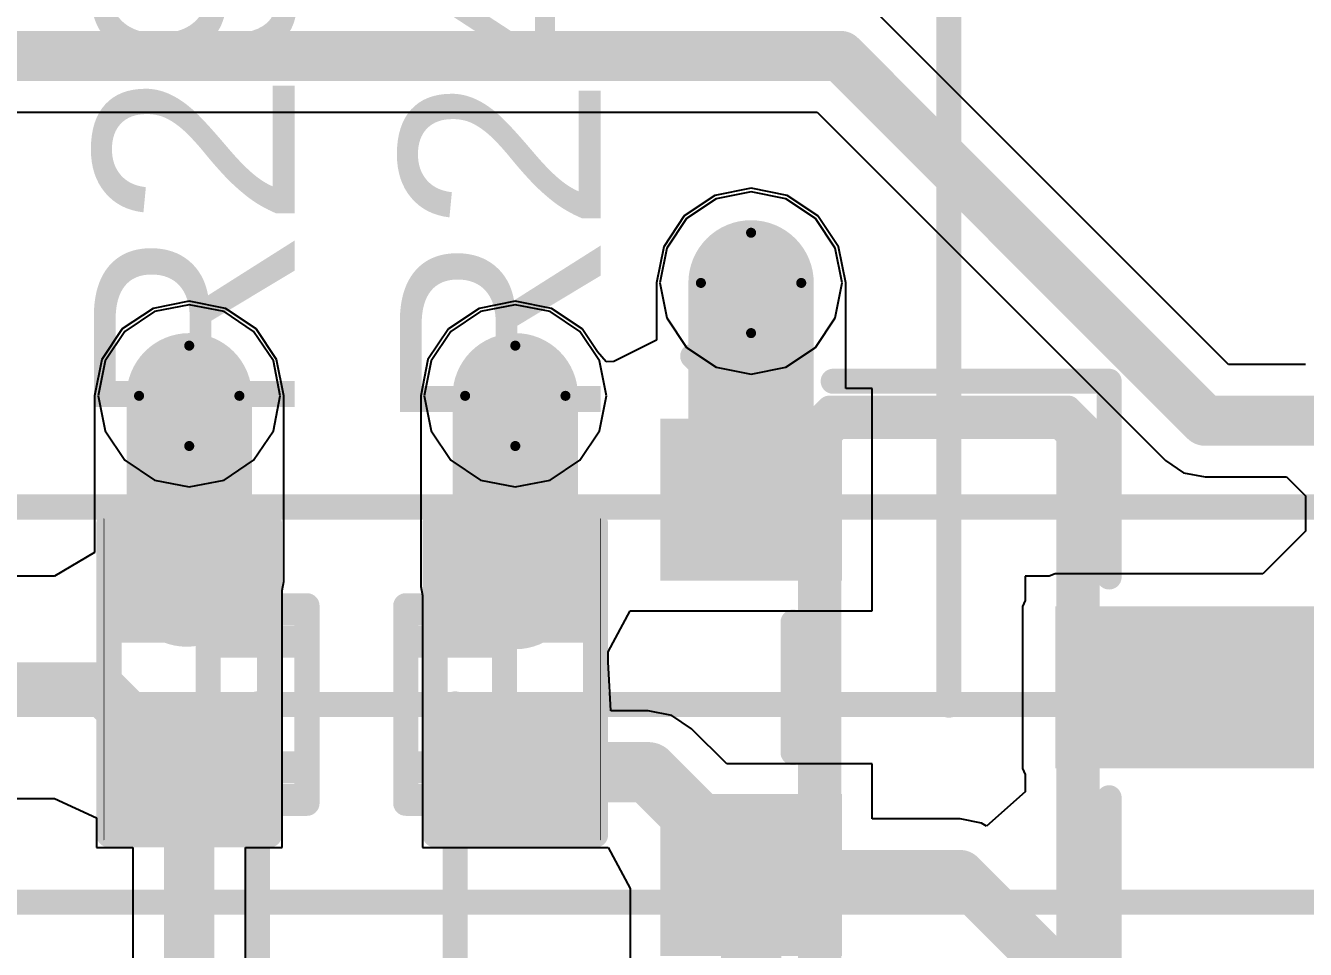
# Model space of a CAD drawing. Header units: millimetres. Extents: x -16 to 330, y -45 to 150.
# Drawn here: x 9.33 to 15.81, y 66.02 to 70.7 of the extents above; entities that cross this region are included whole.
import ezdxf

# ---------------------------------------------------------------- set-up
doc = ezdxf.new("R2010")
doc.units = ezdxf.units.MM
for name, color, linetype in [('BottomLayer', 5, 'Continuous'), ('BottomSolder', 6, 'Continuous'), ('DrillDrawing', 1, 'Continuous'), ('Mechanical13', 56, 'Continuous'), ('MidLayer1', 16, 'Continuous'), ('MidLayer2', 76, 'Continuous'), ('TopLayer', 1, 'Continuous'), ('TopOverlay', 2, 'Continuous'), ('TopPaste', 8, 'Continuous'), ('TopSolder', 216, 'Continuous'), ('ViaHoleLayer', 16, 'Continuous')]:
    doc.layers.add(name, color=color, linetype=linetype)
doc.styles.add('Arial', font='arial.ttf', dxfattribs={"height": 0.2})

# ---------------------------------------------------------------- blocks, each defined once
blk = doc.blocks.new('R___0402_82')
at = {"layer": 'TopLayer'}
for points in [[(-0.6985, -0.3175), (-0.6985, 0.3175), (-0.2413, 0.3175), (-0.2413, -0.3175)], [(0.2413, -0.3175), (0.2413, 0.3175), (0.6985, 0.3175), (0.6985, -0.3175)]]:
    blk.add_hatch(color=1, dxfattribs=at).paths.add_polyline_path(points)
at = {"layer": 'TopPaste'}
for points in [[(-0.6985, -0.3175), (-0.6985, 0.3175), (-0.2413, 0.3175), (-0.2413, -0.3175)], [(0.2413, -0.3175), (0.2413, 0.3175), (0.6985, 0.3175), (0.6985, -0.3175)]]:
    blk.add_hatch(color=8, dxfattribs=at).paths.add_polyline_path(points)
at = {"layer": 'TopSolder'}
for points in [[(-0.7535, -0.3725), (-0.7535, 0.3725), (-0.1863, 0.3725), (-0.1863, -0.3725)], [(0.1863, -0.3725), (0.1863, 0.3725), (0.7535, 0.3725), (0.7535, -0.3725)]]:
    blk.add_hatch(color=216, dxfattribs=at).paths.add_polyline_path(points)
at = {"layer": 'TopOverlay'}
for points, const_width in [([(-0.7874, -0.4064), (-0.7874, 0.4064)], 0.127), ([(0.7874, 0.4064), (-0.7874, 0.4064)], 0.127), ([(0.7874, -0.4064), (0.7874, 0.4064)], 0.127), ([(0.7874, -0.4064), (-0.7874, -0.4064)], 0.127), ([(0.8128, -0.4318), (-0.8128, -0.4318)], 0.00323)]:
    blk.add_lwpolyline(points, dxfattribs=dict(at, const_width=const_width))
for points, const_width in [([(-0.8191, 0.4064, 1), (-0.7556, 0.4064, 1)], 0.0635), ([(-0.8191, 0.4064, 1), (-0.7556, 0.4064, 1)], 0.0635), ([(0.7556, 0.4064, 1), (0.8191, 0.4064, 1)], 0.0635), ([(0.7556, 0.4064, 1), (0.8191, 0.4064, 1)], 0.0635), ([(-0.8191, -0.4064, 1), (-0.7556, -0.4064, 1)], 0.0635), ([(-0.8191, -0.4064, 1), (-0.7556, -0.4064, 1)], 0.0635), ([(0.7556, -0.4064, 1), (0.8191, -0.4064, 1)], 0.0635), ([(0.7556, -0.4064, 1), (0.8191, -0.4064, 1)], 0.0635), ([(-0.8136, -0.4318, 1), (-0.812, -0.4318, 1)], 0.00161), ([(0.812, -0.4318, 1), (0.8136, -0.4318, 1)], 0.00161)]:
    blk.add_lwpolyline(points, format="xyb", close=True, dxfattribs=dict(at, const_width=const_width))
blk = doc.blocks.new('R___0402_87')
at = {"layer": 'TopLayer'}
for points in [[(-0.6985, -0.3175), (-0.6985, 0.3175), (-0.2413, 0.3175), (-0.2413, -0.3175)], [(0.2413, -0.3175), (0.2413, 0.3175), (0.6985, 0.3175), (0.6985, -0.3175)]]:
    blk.add_hatch(color=1, dxfattribs=at).paths.add_polyline_path(points)
at = {"layer": 'TopPaste'}
for points in [[(-0.6985, -0.3175), (-0.6985, 0.3175), (-0.2413, 0.3175), (-0.2413, -0.3175)], [(0.2413, -0.3175), (0.2413, 0.3175), (0.6985, 0.3175), (0.6985, -0.3175)]]:
    blk.add_hatch(color=8, dxfattribs=at).paths.add_polyline_path(points)
at = {"layer": 'TopSolder'}
for points in [[(-0.7535, -0.3725), (-0.7535, 0.3725), (-0.1863, 0.3725), (-0.1863, -0.3725)], [(0.1863, -0.3725), (0.1863, 0.3725), (0.7535, 0.3725), (0.7535, -0.3725)]]:
    blk.add_hatch(color=216, dxfattribs=at).paths.add_polyline_path(points)
at = {"layer": 'TopOverlay'}
for points, const_width in [([(-0.7874, 0.4064), (-0.7874, -0.4064)], 0.127), ([(-0.7874, 0.4064), (0.7874, 0.4064)], 0.127), ([(0.7874, 0.4064), (0.7874, -0.4064)], 0.127), ([(-0.7874, -0.4064), (0.7874, -0.4064)], 0.127), ([(-0.8128, -0.4318), (0.8128, -0.4318)], 0.00323)]:
    blk.add_lwpolyline(points, dxfattribs=dict(at, const_width=const_width))
for points, const_width in [([(-0.8191, 0.4064, 1), (-0.7556, 0.4064, 1)], 0.0635), ([(-0.8191, 0.4064, 1), (-0.7556, 0.4064, 1)], 0.0635), ([(0.7556, 0.4064, 1), (0.8191, 0.4064, 1)], 0.0635), ([(0.7556, 0.4064, 1), (0.8191, 0.4064, 1)], 0.0635), ([(-0.8191, -0.4064, 1), (-0.7556, -0.4064, 1)], 0.0635), ([(-0.8191, -0.4064, 1), (-0.7556, -0.4064, 1)], 0.0635), ([(0.7556, -0.4064, 1), (0.8191, -0.4064, 1)], 0.0635), ([(0.7556, -0.4064, 1), (0.8191, -0.4064, 1)], 0.0635), ([(-0.8136, -0.4318, 1), (-0.812, -0.4318, 1)], 0.00161), ([(0.812, -0.4318, 1), (0.8136, -0.4318, 1)], 0.00161)]:
    blk.add_lwpolyline(points, format="xyb", close=True, dxfattribs=dict(at, const_width=const_width))
blk = doc.blocks.new('S___23_116')
at = {"layer": 'TopLayer'}
for points in [[(-0.41, 1.46), (0.41, 1.46), (0.41, 0.54), (-0.41, 0.54)], [(-1.36, -0.54), (-0.54, -0.54), (-0.54, -1.46), (-1.36, -1.46)], [(0.54, -0.54), (1.36, -0.54), (1.36, -1.46), (0.54, -1.46)]]:
    blk.add_hatch(color=1, dxfattribs=at).paths.add_polyline_path(points)
at = {"layer": 'TopPaste'}
for points in [[(-0.41, 1.46), (0.41, 1.46), (0.41, 0.54), (-0.41, 0.54)], [(-1.36, -0.54), (-0.54, -0.54), (-0.54, -1.46), (-1.36, -1.46)], [(0.54, -0.54), (1.36, -0.54), (1.36, -1.46), (0.54, -1.46)]]:
    blk.add_hatch(color=8, dxfattribs=at).paths.add_polyline_path(points)
at = {"layer": 'TopSolder'}
for points in [[(-0.41, 1.46), (0.41, 1.46), (0.41, 0.54), (-0.41, 0.54)], [(-1.36, -0.54), (-0.54, -0.54), (-0.54, -1.46), (-1.36, -1.46)], [(0.54, -0.54), (1.36, -0.54), (1.36, -1.46), (0.54, -1.46)]]:
    blk.add_hatch(color=216, dxfattribs=at).paths.add_polyline_path(points)
at = {"layer": 'TopOverlay', "const_width": 0.127}
for points in [[(-1.5494, -0.5842), (-1.5494, 0.8128)], [(-0.5588, 0.8128), (-1.5494, 0.8128)], [(1.5494, 0.8128), (0.5588, 0.8128)], [(1.5494, -0.5842), (1.5494, 0.8128)], [(0.3302, -0.7874), (-0.3302, -0.7874)], [(-1.5494, -1.1684), (-1.6764, -1.0414)], [(-1.6764, -1.2954), (-1.6764, -1.0414)], [(-1.6764, -1.2954), (-1.5494, -1.1684)]]:
    blk.add_lwpolyline(points, dxfattribs=at)
at = {"layer": 'TopOverlay', "const_width": 0.0635}
for points in [[(-1.5812, 0.8128, 1), (-1.5176, 0.8128, 1)], [(-1.5812, 0.8128, 1), (-1.5176, 0.8128, 1)], [(-0.5905, 0.8128, 1), (-0.5271, 0.8128, 1)], [(0.5271, 0.8128, 1), (0.5905, 0.8128, 1)], [(1.5176, 0.8128, 1), (1.5812, 0.8128, 1)], [(1.5176, 0.8128, 1), (1.5812, 0.8128, 1)], [(-1.5812, -0.5842, 1), (-1.5176, -0.5842, 1)], [(1.5176, -0.5842, 1), (1.5812, -0.5842, 1)], [(-0.3619, -0.7874, 1), (-0.2984, -0.7874, 1)], [(0.2984, -0.7874, 1), (0.3619, -0.7874, 1)], [(-1.7082, -1.0414, 1), (-1.6446, -1.0414, 1)], [(-1.7082, -1.0414, 1), (-1.6446, -1.0414, 1)], [(-1.5812, -1.1684, 1), (-1.5176, -1.1684, 1)], [(-1.5812, -1.1684, 1), (-1.5176, -1.1684, 1)], [(-1.7082, -1.2954, 1), (-1.6446, -1.2954, 1)], [(-1.7082, -1.2954, 1), (-1.6446, -1.2954, 1)]]:
    blk.add_lwpolyline(points, format="xyb", close=True, dxfattribs=at)

msp = doc.modelspace()

# ---------------------------------------------------------------- hatches: boundary and pattern name
at = {"layer": 'BottomLayer'}
h = msp.add_hatch(color=5, dxfattribs=at)
edge = h.paths.add_edge_path()
edge.add_arc((13.0048, 69.3928), 0.3, 0, 360)
h = msp.add_hatch(color=5, dxfattribs=at)
edge = h.paths.add_edge_path()
edge.add_arc((10.16, 68.8213), 0.3, 0, 360)
h = msp.add_hatch(color=5, dxfattribs=at)
edge = h.paths.add_edge_path()
edge.add_arc((11.811, 68.8213), 0.3, 0, 360)
at = {"layer": 'BottomSolder'}
h = msp.add_hatch(color=6, dxfattribs=at)
edge = h.paths.add_edge_path()
edge.add_arc((13.0048, 69.3928), 0.15, 0, 360)
h = msp.add_hatch(color=6, dxfattribs=at)
edge = h.paths.add_edge_path()
edge.add_arc((10.16, 68.8213), 0.15, 0, 360)
h = msp.add_hatch(color=6, dxfattribs=at)
edge = h.paths.add_edge_path()
edge.add_arc((11.811, 68.8213), 0.15, 0, 360)
at = {"layer": 'MidLayer1'}
h = msp.add_hatch(color=16, dxfattribs=at)
edge = h.paths.add_edge_path()
edge.add_arc((13.0048, 69.3928), 0.3, 0, 360)
h = msp.add_hatch(color=16, dxfattribs=at)
edge = h.paths.add_edge_path()
edge.add_arc((10.16, 68.8213), 0.3, 0, 360)
h = msp.add_hatch(color=16, dxfattribs=at)
edge = h.paths.add_edge_path()
edge.add_arc((11.811, 68.8213), 0.3, 0, 360)
at = {"layer": 'MidLayer2'}
h = msp.add_hatch(color=76, dxfattribs=at)
edge = h.paths.add_edge_path()
edge.add_arc((13.0048, 69.3928), 0.3, 0, 360)
h = msp.add_hatch(color=76, dxfattribs=at)
edge = h.paths.add_edge_path()
edge.add_arc((10.16, 68.8213), 0.3, 0, 360)
h = msp.add_hatch(color=76, dxfattribs=at)
edge = h.paths.add_edge_path()
edge.add_arc((11.811, 68.8213), 0.3, 0, 360)
at = {"layer": 'TopLayer'}
h = msp.add_hatch(color=1, dxfattribs=at)
edge = h.paths.add_edge_path()
edge.add_arc((13.0048, 69.3928), 0.3, 0, 360)
h = msp.add_hatch(color=1, dxfattribs=at)
edge = h.paths.add_edge_path()
edge.add_arc((10.16, 68.8213), 0.3, 0, 360)
h = msp.add_hatch(color=1, dxfattribs=at)
edge = h.paths.add_edge_path()
edge.add_arc((11.811, 68.8213), 0.3, 0, 360)
msp.add_hatch(color=1, dxfattribs=at).paths.add_polyline_path([(14.5448, 66.9356), (16.5989, 66.9356), (16.5989, 67.7556), (14.5448, 67.7556)])
at = {"layer": 'TopSolder'}
h = msp.add_hatch(color=216, dxfattribs=at)
edge = h.paths.add_edge_path()
edge.add_arc((13.0048, 69.3928), 0.15, 0, 360)
h = msp.add_hatch(color=216, dxfattribs=at)
edge = h.paths.add_edge_path()
edge.add_arc((10.16, 68.8213), 0.15, 0, 360)
h = msp.add_hatch(color=216, dxfattribs=at)
edge = h.paths.add_edge_path()
edge.add_arc((11.811, 68.8213), 0.15, 0, 360)
at = {"layer": 'ViaHoleLayer'}
h = msp.add_hatch(color=16, dxfattribs=at)
edge = h.paths.add_edge_path()
edge.add_arc((13.0048, 69.3928), 0.15, 0, 360)
h = msp.add_hatch(color=16, dxfattribs=at)
edge = h.paths.add_edge_path()
edge.add_arc((10.16, 68.8213), 0.15, 0, 360)
h = msp.add_hatch(color=16, dxfattribs=at)
edge = h.paths.add_edge_path()
edge.add_arc((11.811, 68.8213), 0.15, 0, 360)

# ---------------------------------------------------------------- linework, layer by layer
at = {"layer": 'BottomLayer'}
for p, q in [((12.8283, 69.819), (12.6786, 69.719)), ((13.0048, 69.8541), (12.8283, 69.819)), ((13.1813, 69.819), (13.0048, 69.8541)), ((13.3309, 69.719), (13.1813, 69.819)), ((12.6786, 69.719), (12.5786, 69.5693)), ((13.4309, 69.5693), (13.3309, 69.719)), ((12.5786, 69.5693), (12.5435, 69.3928)), ((13.466, 69.3928), (13.4309, 69.5693)), ((12.5435, 69.3928), (12.5786, 69.2163)), ((13.4309, 69.2163), (13.466, 69.3928)), ((10.16, 69.2826), (9.9835, 69.2475)), ((10.3365, 69.2475), (10.16, 69.2826)), ((11.811, 69.2826), (11.6345, 69.2475)), ((11.9875, 69.2475), (11.811, 69.2826)), ((9.9835, 69.2475), (9.8338, 69.1475)), ((10.4861, 69.1475), (10.3365, 69.2475)), ((11.6345, 69.2475), (11.4848, 69.1475)), ((12.1371, 69.1475), (11.9875, 69.2475)), ((12.5786, 69.2163), (12.6786, 69.0666)), ((13.3309, 69.0666), (13.4309, 69.2163)), ((9.8338, 69.1475), (9.7338, 68.9978)), ((10.5861, 68.9978), (10.4861, 69.1475)), ((11.4848, 69.1475), (11.3848, 68.9978)), ((12.2371, 68.9978), (12.1371, 69.1475)), ((12.6786, 69.0666), (12.8283, 68.9667)), ((13.1813, 68.9667), (13.3309, 69.0666)), ((9.7338, 68.9978), (9.6987, 68.8213)), ((10.6212, 68.8213), (10.5861, 68.9978)), ((11.3848, 68.9978), (11.3497, 68.8213)), ((12.2722, 68.8213), (12.2371, 68.9978)), ((12.8283, 68.9667), (13.0048, 68.9315)), ((13.0048, 68.9315), (13.1813, 68.9667)), ((9.6987, 68.8213), (9.7338, 68.6448)), ((10.5861, 68.6448), (10.6212, 68.8213)), ((11.3497, 68.8213), (11.3848, 68.6448)), ((12.2371, 68.6448), (12.2722, 68.8213)), ((9.7338, 68.6448), (9.8338, 68.4951)), ((10.4861, 68.4951), (10.5861, 68.6448)), ((11.3848, 68.6448), (11.4848, 68.4951)), ((12.1371, 68.4951), (12.2371, 68.6448)), ((9.8338, 68.4951), (9.9835, 68.3952)), ((10.3365, 68.3952), (10.4861, 68.4951)), ((11.4848, 68.4951), (11.6345, 68.3952)), ((11.9875, 68.3952), (12.1371, 68.4951)), ((9.9835, 68.3952), (10.16, 68.36)), ((10.16, 68.36), (10.3365, 68.3952)), ((11.6345, 68.3952), (11.811, 68.36)), ((11.811, 68.36), (11.9875, 68.3952))]:
    msp.add_line(p, q, dxfattribs=at)
at = {"layer": 'DrillDrawing', "const_width": 0.0508}
for points in [[(12.7508, 69.3928), (13.0048, 69.6468)], [(13.0048, 69.6468), (13.2588, 69.3928)], [(12.7508, 69.3928), (13.0048, 69.1388)], [(13.0048, 69.1388), (13.2588, 69.3928)], [(9.906, 68.8213), (10.16, 69.0753)], [(10.16, 69.0753), (10.414, 68.8213)], [(11.557, 68.8213), (11.811, 69.0753)], [(11.811, 69.0753), (12.065, 68.8213)], [(9.906, 68.8213), (10.16, 68.5673)], [(10.16, 68.5673), (10.414, 68.8213)], [(11.557, 68.8213), (11.811, 68.5673)], [(11.811, 68.5673), (12.065, 68.8213)]]:
    msp.add_lwpolyline(points, dxfattribs=at)
at = {"layer": 'DrillDrawing', "const_width": 0.0254}
for points in [[(12.9921, 69.6468, 1), (13.0175, 69.6468, 1)], [(12.9921, 69.6468, 1), (13.0175, 69.6468, 1)], [(12.7381, 69.3928, 1), (12.7635, 69.3928, 1)], [(12.7381, 69.3928, 1), (12.7635, 69.3928, 1)], [(13.2461, 69.3928, 1), (13.2715, 69.3928, 1)], [(13.2461, 69.3928, 1), (13.2715, 69.3928, 1)], [(12.9921, 69.1388, 1), (13.0175, 69.1388, 1)], [(12.9921, 69.1388, 1), (13.0175, 69.1388, 1)], [(10.1473, 69.0753, 1), (10.1727, 69.0753, 1)], [(10.1473, 69.0753, 1), (10.1727, 69.0753, 1)], [(11.7983, 69.0753, 1), (11.8237, 69.0753, 1)], [(11.7983, 69.0753, 1), (11.8237, 69.0753, 1)], [(9.8933, 68.8213, 1), (9.9187, 68.8213, 1)], [(9.8933, 68.8213, 1), (9.9187, 68.8213, 1)], [(10.4013, 68.8213, 1), (10.4267, 68.8213, 1)], [(10.4013, 68.8213, 1), (10.4267, 68.8213, 1)], [(11.5443, 68.8213, 1), (11.5697, 68.8213, 1)], [(11.5443, 68.8213, 1), (11.5697, 68.8213, 1)], [(12.0523, 68.8213, 1), (12.0777, 68.8213, 1)], [(12.0523, 68.8213, 1), (12.0777, 68.8213, 1)], [(10.1473, 68.5673, 1), (10.1727, 68.5673, 1)], [(10.1473, 68.5673, 1), (10.1727, 68.5673, 1)], [(11.7983, 68.5673, 1), (11.8237, 68.5673, 1)], [(11.7983, 68.5673, 1), (11.8237, 68.5673, 1)]]:
    msp.add_lwpolyline(points, format="xyb", close=True, dxfattribs=at)
at = {"layer": 'Mechanical13', "const_width": 0.127}
for points in [[(14.0062, 67.2588), (14.0062, 75.2035)], [(14.0062, 67.2588), (14.0062, 75.2035)], [(13.3062, 68.6638), (13.4012, 68.7588)], [(13.4012, 68.7588), (14.6112, 68.7588)], [(13.4012, 68.7588), (13.4471, 68.6671)], [(14.5654, 68.6671), (14.6112, 68.7588)], [(14.6112, 68.7588), (14.7062, 68.6638)], [(13.3312, 68.6513), (13.4137, 68.7338)], [(13.4137, 68.7338), (14.5987, 68.7338)], [(14.5987, 68.7338), (14.6812, 68.6513)], [(13.3062, 68.6638), (13.398, 68.6179)], [(13.3062, 65.8538), (13.3062, 68.6638)], [(13.3312, 65.8663), (13.3312, 68.6513)], [(13.398, 68.6179), (13.4471, 68.6671)], [(13.4471, 68.6671), (14.5654, 68.6671)], [(14.5654, 68.6671), (14.6145, 68.6179)], [(14.6145, 68.6179), (14.7062, 68.6638)], [(14.6812, 65.8663), (14.6812, 68.6513)], [(14.7062, 65.8538), (14.7062, 68.6638)], [(13.398, 65.8997), (13.398, 68.6179)], [(14.6145, 65.8997), (14.6145, 68.6179)], [(12.7562, 68.4088), (12.9562, 68.4088)], [(12.7562, 68.0088), (12.7562, 68.4088)], [(12.9562, 68.4088), (13.0562, 68.4088)], [(12.9562, 68.0088), (12.9562, 68.4088)], [(13.0562, 68.4088), (13.3062, 68.4088)], [(13.0562, 68.0088), (13.0562, 68.4088)], [(13.3062, 68.4088), (13.3312, 68.4088)], [(8.5615, 68.2588), (16.5062, 68.2588)], [(8.5615, 68.2588), (16.5062, 68.2588)], [(12.7562, 68.0088), (12.9562, 68.0088)], [(12.9562, 68.0088), (13.0562, 68.0088)], [(13.0562, 68.0088), (13.3062, 68.0088)], [(13.3062, 68.0088), (13.3312, 68.0088)], [(10.2562, 67.7588), (10.7562, 67.7588)], [(10.2562, 67.7238), (10.2562, 67.7588)], [(10.2562, 67.7238), (10.7562, 67.7238)], [(10.2562, 67.5938), (10.2562, 67.7238)], [(10.7562, 67.7238), (10.7562, 67.7588)], [(10.7562, 67.5938), (10.7562, 67.7238)], [(11.2562, 67.7588), (11.7562, 67.7588)], [(11.2562, 67.7238), (11.2562, 67.7588)], [(11.2562, 67.7238), (11.7562, 67.7238)], [(11.2562, 67.5938), (11.2562, 67.7238)], [(11.7562, 67.7238), (11.7562, 67.7588)], [(11.7562, 67.5938), (11.7562, 67.7238)], [(10.2562, 67.5938), (10.7562, 67.5938)], [(10.2562, 67.5588), (10.2562, 67.5938)], [(10.7562, 67.5588), (10.7562, 67.5938)], [(11.2562, 67.5938), (11.7562, 67.5938)], [(11.2562, 67.5588), (11.2562, 67.5938)], [(11.7562, 67.5588), (11.7562, 67.5938)], [(10.2562, 67.5588), (10.7562, 67.5588)], [(10.2562, 66.9588), (10.2562, 67.5588)], [(10.7562, 66.9588), (10.7562, 67.5588)], [(11.2562, 67.5588), (11.7562, 67.5588)], [(11.2562, 66.9588), (11.2562, 67.5588)], [(11.7562, 66.9588), (11.7562, 67.5588)], [(14.6812, 67.4588), (14.7062, 67.4588)], [(14.7062, 67.4588), (14.9562, 67.4588)], [(14.9562, 67.4588), (15.0562, 67.4588)], [(14.9562, 67.0588), (14.9562, 67.4588)], [(15.0562, 67.4588), (15.2562, 67.4588)], [(15.0562, 67.0588), (15.0562, 67.4588)], [(15.2562, 67.0588), (15.2562, 67.4588)], [(5.5062, 67.2588), (13.451, 67.2588)], [(5.5062, 67.2588), (13.451, 67.2588)], [(8.0062, 67.2588), (11.9786, 67.2588)], [(8.0062, 67.2588), (11.9786, 67.2588)], [(10.5062, 67.2588), (18.451, 67.2588)], [(10.5062, 67.2588), (18.451, 67.2588)], [(10.5062, 63.2864), (10.5062, 67.2588)], [(10.5062, 63.2864), (10.5062, 67.2588)], [(11.5062, 67.2588), (19.451, 67.2588)], [(11.5062, 67.2588), (19.451, 67.2588)], [(11.5062, 63.2864), (11.5062, 67.2588)], [(11.5062, 63.2864), (11.5062, 67.2588)], [(14.0062, 67.2588), (17.9786, 67.2588)], [(14.0062, 67.2588), (17.9786, 67.2588)], [(14.6812, 67.0588), (14.7062, 67.0588)], [(14.7062, 67.0588), (14.9562, 67.0588)], [(14.9562, 67.0588), (15.0562, 67.0588)], [(15.0562, 67.0588), (15.2562, 67.0588)], [(10.2562, 66.9588), (10.7562, 66.9588)], [(10.2562, 66.9238), (10.2562, 66.9588)], [(10.7562, 66.9238), (10.7562, 66.9588)], [(11.2562, 66.9588), (11.7562, 66.9588)], [(11.2562, 66.9238), (11.2562, 66.9588)], [(11.7562, 66.9238), (11.7562, 66.9588)], [(10.2562, 66.9238), (10.7562, 66.9238)], [(10.2562, 66.7938), (10.2562, 66.9238)], [(10.7562, 66.7938), (10.7562, 66.9238)], [(11.2562, 66.9238), (11.7562, 66.9238)], [(11.2562, 66.7938), (11.2562, 66.9238)], [(11.7562, 66.7938), (11.7562, 66.9238)], [(10.2562, 66.7938), (10.7562, 66.7938)], [(10.2562, 66.7588), (10.2562, 66.7938)], [(10.2562, 66.7588), (10.7562, 66.7588)], [(10.7562, 66.7588), (10.7562, 66.7938)], [(11.2562, 66.7938), (11.7562, 66.7938)], [(11.2562, 66.7588), (11.2562, 66.7938)], [(11.2562, 66.7588), (11.7562, 66.7588)], [(11.7562, 66.7588), (11.7562, 66.7938)], [(12.7562, 66.5088), (12.9562, 66.5088)], [(12.7562, 66.1088), (12.7562, 66.5088)], [(12.9562, 66.5088), (13.0562, 66.5088)], [(12.9562, 66.1088), (12.9562, 66.5088)], [(13.0562, 66.5088), (13.3062, 66.5088)], [(13.0562, 66.1088), (13.0562, 66.5088)], [(13.3062, 66.5088), (13.3312, 66.5088)], [(8.5615, 66.2588), (16.5062, 66.2588)], [(8.5615, 66.2588), (16.5062, 66.2588)], [(12.7562, 66.1088), (12.9562, 66.1088)], [(12.9562, 66.1088), (13.0562, 66.1088)], [(13.0562, 66.1088), (13.3062, 66.1088)], [(13.3062, 66.1088), (13.3312, 66.1088)]]:
    msp.add_lwpolyline(points, dxfattribs=at)
at = {"layer": 'Mechanical13'}
for points, const_width in [([(13.3695, 68.7588, 1), (13.433, 68.7588, 1)], 0.0635), ([(13.3695, 68.7588, 1), (13.433, 68.7588, 1)], 0.0635), ([(13.3695, 68.7588, 1), (13.433, 68.7588, 1)], 0.0635), ([(14.5795, 68.7588, 1), (14.643, 68.7588, 1)], 0.0635), ([(14.5795, 68.7588, 1), (14.643, 68.7588, 1)], 0.0635), ([(14.5795, 68.7588, 1), (14.643, 68.7588, 1)], 0.0635), ([(13.382, 68.7338, 1), (13.4455, 68.7338, 1)], 0.0635), ([(13.382, 68.7338, 1), (13.4455, 68.7338, 1)], 0.0635), ([(14.567, 68.7338, 1), (14.6305, 68.7338, 1)], 0.0635), ([(14.567, 68.7338, 1), (14.6305, 68.7338, 1)], 0.0635), ([(13.2745, 68.6638, 1), (13.338, 68.6638, 1)], 0.0635), ([(13.2745, 68.6638, 1), (13.338, 68.6638, 1)], 0.0635), ([(13.2745, 68.6638, 1), (13.338, 68.6638, 1)], 0.0635), ([(13.2995, 68.6513, 1), (13.363, 68.6513, 1)], 0.0635), ([(13.2995, 68.6513, 1), (13.363, 68.6513, 1)], 0.0635), ([(13.4154, 68.6671, 1), (13.4789, 68.6671, 1)], 0.0635), ([(13.4154, 68.6671, 1), (13.4789, 68.6671, 1)], 0.0635), ([(13.4154, 68.6671, 1), (13.4789, 68.6671, 1)], 0.0635), ([(14.5336, 68.6671, 1), (14.5971, 68.6671, 1)], 0.0635), ([(14.5336, 68.6671, 1), (14.5971, 68.6671, 1)], 0.0635), ([(14.5336, 68.6671, 1), (14.5971, 68.6671, 1)], 0.0635), ([(14.6495, 68.6513, 1), (14.713, 68.6513, 1)], 0.0635), ([(14.6495, 68.6513, 1), (14.713, 68.6513, 1)], 0.0635), ([(14.6745, 68.6638, 1), (14.738, 68.6638, 1)], 0.0635), ([(14.6745, 68.6638, 1), (14.738, 68.6638, 1)], 0.0635), ([(14.6745, 68.6638, 1), (14.738, 68.6638, 1)], 0.0635), ([(13.3662, 68.6179, 1), (13.4297, 68.6179, 1)], 0.0635), ([(13.3662, 68.6179, 1), (13.4297, 68.6179, 1)], 0.0635), ([(13.3662, 68.6179, 1), (13.4297, 68.6179, 1)], 0.0635), ([(14.5827, 68.6179, 1), (14.6462, 68.6179, 1)], 0.0635), ([(14.5827, 68.6179, 1), (14.6462, 68.6179, 1)], 0.0635), ([(14.5827, 68.6179, 1), (14.6462, 68.6179, 1)], 0.0635), ([(12.7245, 68.4088, 1), (12.788, 68.4088, 1)], 0.0635), ([(12.7245, 68.4088, 1), (12.788, 68.4088, 1)], 0.0635), ([(12.9245, 68.4088, 1), (12.988, 68.4088, 1)], 0.0635), ([(12.9245, 68.4088, 1), (12.988, 68.4088, 1)], 0.0635), ([(12.9245, 68.4088, 1), (12.988, 68.4088, 1)], 0.0635), ([(13.0245, 68.4088, 1), (13.088, 68.4088, 1)], 0.0635), ([(13.0245, 68.4088, 1), (13.088, 68.4088, 1)], 0.0635), ([(13.0245, 68.4088, 1), (13.088, 68.4088, 1)], 0.0635), ([(13.2745, 68.4088, 1), (13.338, 68.4088, 1)], 0.0635), ([(13.2745, 68.4088, 1), (13.338, 68.4088, 1)], 0.0635), ([(13.2995, 68.4088, 1), (13.363, 68.4088, 1)], 0.0635), ([(12.7245, 68.0088, 1), (12.788, 68.0088, 1)], 0.0635), ([(12.7245, 68.0088, 1), (12.788, 68.0088, 1)], 0.0635), ([(12.9245, 68.0088, 1), (12.988, 68.0088, 1)], 0.0635), ([(12.9245, 68.0088, 1), (12.988, 68.0088, 1)], 0.0635), ([(12.9245, 68.0088, 1), (12.988, 68.0088, 1)], 0.0635), ([(13.0245, 68.0088, 1), (13.088, 68.0088, 1)], 0.0635), ([(13.0245, 68.0088, 1), (13.088, 68.0088, 1)], 0.0635), ([(13.0245, 68.0088, 1), (13.088, 68.0088, 1)], 0.0635), ([(13.2745, 68.0088, 1), (13.338, 68.0088, 1)], 0.0635), ([(13.2745, 68.0088, 1), (13.338, 68.0088, 1)], 0.0635), ([(13.2995, 68.0088, 1), (13.363, 68.0088, 1)], 0.0635), ([(10.2245, 67.7588, 1), (10.288, 67.7588, 1)], 0.0635), ([(10.2245, 67.7588, 1), (10.288, 67.7588, 1)], 0.0635), ([(10.2245, 67.7238, 1), (10.288, 67.7238, 1)], 0.0635), ([(10.2245, 67.7238, 1), (10.288, 67.7238, 1)], 0.0635), ([(10.2245, 67.7238, 1), (10.288, 67.7238, 1)], 0.0635), ([(10.7245, 67.7588, 1), (10.788, 67.7588, 1)], 0.0635), ([(10.7245, 67.7588, 1), (10.788, 67.7588, 1)], 0.0635), ([(10.7245, 67.7238, 1), (10.788, 67.7238, 1)], 0.0635), ([(10.7245, 67.7238, 1), (10.788, 67.7238, 1)], 0.0635), ([(10.7245, 67.7238, 1), (10.788, 67.7238, 1)], 0.0635), ([(11.2245, 67.7588, 1), (11.288, 67.7588, 1)], 0.0635), ([(11.2245, 67.7588, 1), (11.288, 67.7588, 1)], 0.0635), ([(11.2245, 67.7238, 1), (11.288, 67.7238, 1)], 0.0635), ([(11.2245, 67.7238, 1), (11.288, 67.7238, 1)], 0.0635), ([(11.2245, 67.7238, 1), (11.288, 67.7238, 1)], 0.0635), ([(11.7245, 67.7588, 1), (11.788, 67.7588, 1)], 0.0635), ([(11.7245, 67.7588, 1), (11.788, 67.7588, 1)], 0.0635), ([(11.7245, 67.7238, 1), (11.788, 67.7238, 1)], 0.0635), ([(11.7245, 67.7238, 1), (11.788, 67.7238, 1)], 0.0635), ([(11.7245, 67.7238, 1), (11.788, 67.7238, 1)], 0.0635), ([(10.2245, 67.5938, 1), (10.288, 67.5938, 1)], 0.0635), ([(10.2245, 67.5938, 1), (10.288, 67.5938, 1)], 0.0635), ([(10.2245, 67.5938, 1), (10.288, 67.5938, 1)], 0.0635), ([(10.7245, 67.5938, 1), (10.788, 67.5938, 1)], 0.0635), ([(10.7245, 67.5938, 1), (10.788, 67.5938, 1)], 0.0635), ([(10.7245, 67.5938, 1), (10.788, 67.5938, 1)], 0.0635), ([(11.2245, 67.5938, 1), (11.288, 67.5938, 1)], 0.0635), ([(11.2245, 67.5938, 1), (11.288, 67.5938, 1)], 0.0635), ([(11.2245, 67.5938, 1), (11.288, 67.5938, 1)], 0.0635), ([(11.7245, 67.5938, 1), (11.788, 67.5938, 1)], 0.0635), ([(11.7245, 67.5938, 1), (11.788, 67.5938, 1)], 0.0635), ([(11.7245, 67.5938, 1), (11.788, 67.5938, 1)], 0.0635), ([(10.2245, 67.5588, 1), (10.288, 67.5588, 1)], 0.0635), ([(10.2245, 67.5588, 1), (10.288, 67.5588, 1)], 0.0635), ([(10.2245, 67.5588, 1), (10.288, 67.5588, 1)], 0.0635), ([(10.7245, 67.5588, 1), (10.788, 67.5588, 1)], 0.0635), ([(10.7245, 67.5588, 1), (10.788, 67.5588, 1)], 0.0635), ([(10.7245, 67.5588, 1), (10.788, 67.5588, 1)], 0.0635), ([(11.2245, 67.5588, 1), (11.288, 67.5588, 1)], 0.0635), ([(11.2245, 67.5588, 1), (11.288, 67.5588, 1)], 0.0635), ([(11.2245, 67.5588, 1), (11.288, 67.5588, 1)], 0.0635), ([(11.7245, 67.5588, 1), (11.788, 67.5588, 1)], 0.0635), ([(11.7245, 67.5588, 1), (11.788, 67.5588, 1)], 0.0635), ([(11.7245, 67.5588, 1), (11.788, 67.5588, 1)], 0.0635), ([(14.6495, 67.4588, 1), (14.713, 67.4588, 1)], 0.0635), ([(14.6745, 67.4588, 1), (14.738, 67.4588, 1)], 0.0635), ([(14.6745, 67.4588, 1), (14.738, 67.4588, 1)], 0.0635), ([(14.9245, 67.4588, 1), (14.988, 67.4588, 1)], 0.0635), ([(14.9245, 67.4588, 1), (14.988, 67.4588, 1)], 0.0635), ([(14.9245, 67.4588, 1), (14.988, 67.4588, 1)], 0.0635), ([(15.0245, 67.4588, 1), (15.088, 67.4588, 1)], 0.0635), ([(15.0245, 67.4588, 1), (15.088, 67.4588, 1)], 0.0635), ([(15.0245, 67.4588, 1), (15.088, 67.4588, 1)], 0.0635), ([(15.2245, 67.4588, 1), (15.288, 67.4588, 1)], 0.0635), ([(15.2245, 67.4588, 1), (15.288, 67.4588, 1)], 0.0635), ([(10.5094, 67.2588, 1), (10.5031, 67.2588, 1)], 0.127), ([(10.5094, 67.2588, 1), (10.5031, 67.2588, 1)], 0.127), ([(10.4713, 67.2588, 1), (10.5348, 67.2588, 1)], 0.0635), ([(10.4713, 67.2588, 1), (10.5348, 67.2588, 1)], 0.0635), ([(10.4745, 67.2588, 1), (10.538, 67.2588, 1)], 0.0635), ([(10.4745, 67.2588, 1), (10.538, 67.2588, 1)], 0.0635), ([(10.4745, 67.2588, 1), (10.538, 67.2588, 1)], 0.0635), ([(10.4745, 67.2588, 1), (10.538, 67.2588, 1)], 0.0635), ([(10.4777, 67.2588, 1), (10.5412, 67.2588, 1)], 0.0635), ([(10.4777, 67.2588, 1), (10.5412, 67.2588, 1)], 0.0635), ([(11.5094, 67.2588, 1), (11.5031, 67.2588, 1)], 0.127), ([(11.5094, 67.2588, 1), (11.5031, 67.2588, 1)], 0.127), ([(11.4713, 67.2588, 1), (11.5348, 67.2588, 1)], 0.0635), ([(11.4713, 67.2588, 1), (11.5348, 67.2588, 1)], 0.0635), ([(11.4745, 67.2588, 1), (11.538, 67.2588, 1)], 0.0635), ([(11.4745, 67.2588, 1), (11.538, 67.2588, 1)], 0.0635), ([(11.4745, 67.2588, 1), (11.538, 67.2588, 1)], 0.0635), ([(11.4745, 67.2588, 1), (11.538, 67.2588, 1)], 0.0635), ([(11.4777, 67.2588, 1), (11.5412, 67.2588, 1)], 0.0635), ([(11.4777, 67.2588, 1), (11.5412, 67.2588, 1)], 0.0635), ([(11.9469, 67.2588, 1), (12.0104, 67.2588, 1)], 0.0635), ([(11.9469, 67.2588, 1), (12.0104, 67.2588, 1)], 0.0635), ([(13.4192, 67.2588, 1), (13.4827, 67.2588, 1)], 0.0635), ([(13.4192, 67.2588, 1), (13.4827, 67.2588, 1)], 0.0635), ([(14.0094, 67.2588, 1), (14.0031, 67.2588, 1)], 0.127), ([(14.0094, 67.2588, 1), (14.0031, 67.2588, 1)], 0.127), ([(13.9713, 67.2588, 1), (14.0348, 67.2588, 1)], 0.0635), ([(13.9713, 67.2588, 1), (14.0348, 67.2588, 1)], 0.0635), ([(13.9745, 67.2588, 1), (14.038, 67.2588, 1)], 0.0635), ([(13.9745, 67.2588, 1), (14.038, 67.2588, 1)], 0.0635), ([(13.9745, 67.2588, 1), (14.038, 67.2588, 1)], 0.0635), ([(13.9745, 67.2588, 1), (14.038, 67.2588, 1)], 0.0635), ([(13.9777, 67.2588, 1), (14.0412, 67.2588, 1)], 0.0635), ([(13.9777, 67.2588, 1), (14.0412, 67.2588, 1)], 0.0635), ([(14.6495, 67.0588, 1), (14.713, 67.0588, 1)], 0.0635), ([(14.6745, 67.0588, 1), (14.738, 67.0588, 1)], 0.0635), ([(14.6745, 67.0588, 1), (14.738, 67.0588, 1)], 0.0635), ([(14.9245, 67.0588, 1), (14.988, 67.0588, 1)], 0.0635), ([(14.9245, 67.0588, 1), (14.988, 67.0588, 1)], 0.0635), ([(14.9245, 67.0588, 1), (14.988, 67.0588, 1)], 0.0635), ([(15.0245, 67.0588, 1), (15.088, 67.0588, 1)], 0.0635), ([(15.0245, 67.0588, 1), (15.088, 67.0588, 1)], 0.0635), ([(15.0245, 67.0588, 1), (15.088, 67.0588, 1)], 0.0635), ([(15.2245, 67.0588, 1), (15.288, 67.0588, 1)], 0.0635), ([(15.2245, 67.0588, 1), (15.288, 67.0588, 1)], 0.0635), ([(10.2245, 66.9588, 1), (10.288, 66.9588, 1)], 0.0635), ([(10.2245, 66.9588, 1), (10.288, 66.9588, 1)], 0.0635), ([(10.2245, 66.9588, 1), (10.288, 66.9588, 1)], 0.0635), ([(10.7245, 66.9588, 1), (10.788, 66.9588, 1)], 0.0635), ([(10.7245, 66.9588, 1), (10.788, 66.9588, 1)], 0.0635), ([(10.7245, 66.9588, 1), (10.788, 66.9588, 1)], 0.0635), ([(11.2245, 66.9588, 1), (11.288, 66.9588, 1)], 0.0635), ([(11.2245, 66.9588, 1), (11.288, 66.9588, 1)], 0.0635), ([(11.2245, 66.9588, 1), (11.288, 66.9588, 1)], 0.0635), ([(11.7245, 66.9588, 1), (11.788, 66.9588, 1)], 0.0635), ([(11.7245, 66.9588, 1), (11.788, 66.9588, 1)], 0.0635), ([(11.7245, 66.9588, 1), (11.788, 66.9588, 1)], 0.0635), ([(10.2245, 66.9238, 1), (10.288, 66.9238, 1)], 0.0635), ([(10.2245, 66.9238, 1), (10.288, 66.9238, 1)], 0.0635), ([(10.2245, 66.9238, 1), (10.288, 66.9238, 1)], 0.0635), ([(10.7245, 66.9238, 1), (10.788, 66.9238, 1)], 0.0635), ([(10.7245, 66.9238, 1), (10.788, 66.9238, 1)], 0.0635), ([(10.7245, 66.9238, 1), (10.788, 66.9238, 1)], 0.0635), ([(11.2245, 66.9238, 1), (11.288, 66.9238, 1)], 0.0635), ([(11.2245, 66.9238, 1), (11.288, 66.9238, 1)], 0.0635), ([(11.2245, 66.9238, 1), (11.288, 66.9238, 1)], 0.0635), ([(11.7245, 66.9238, 1), (11.788, 66.9238, 1)], 0.0635), ([(11.7245, 66.9238, 1), (11.788, 66.9238, 1)], 0.0635), ([(11.7245, 66.9238, 1), (11.788, 66.9238, 1)], 0.0635), ([(10.2245, 66.7938, 1), (10.288, 66.7938, 1)], 0.0635), ([(10.2245, 66.7938, 1), (10.288, 66.7938, 1)], 0.0635), ([(10.2245, 66.7938, 1), (10.288, 66.7938, 1)], 0.0635), ([(10.2245, 66.7588, 1), (10.288, 66.7588, 1)], 0.0635), ([(10.2245, 66.7588, 1), (10.288, 66.7588, 1)], 0.0635), ([(10.7245, 66.7938, 1), (10.788, 66.7938, 1)], 0.0635), ([(10.7245, 66.7938, 1), (10.788, 66.7938, 1)], 0.0635), ([(10.7245, 66.7938, 1), (10.788, 66.7938, 1)], 0.0635), ([(10.7245, 66.7588, 1), (10.788, 66.7588, 1)], 0.0635), ([(10.7245, 66.7588, 1), (10.788, 66.7588, 1)], 0.0635), ([(11.2245, 66.7938, 1), (11.288, 66.7938, 1)], 0.0635), ([(11.2245, 66.7938, 1), (11.288, 66.7938, 1)], 0.0635), ([(11.2245, 66.7938, 1), (11.288, 66.7938, 1)], 0.0635), ([(11.2245, 66.7588, 1), (11.288, 66.7588, 1)], 0.0635), ([(11.2245, 66.7588, 1), (11.288, 66.7588, 1)], 0.0635), ([(11.7245, 66.7938, 1), (11.788, 66.7938, 1)], 0.0635), ([(11.7245, 66.7938, 1), (11.788, 66.7938, 1)], 0.0635), ([(11.7245, 66.7938, 1), (11.788, 66.7938, 1)], 0.0635), ([(11.7245, 66.7588, 1), (11.788, 66.7588, 1)], 0.0635), ([(11.7245, 66.7588, 1), (11.788, 66.7588, 1)], 0.0635), ([(12.7245, 66.5088, 1), (12.788, 66.5088, 1)], 0.0635), ([(12.7245, 66.5088, 1), (12.788, 66.5088, 1)], 0.0635), ([(12.9245, 66.5088, 1), (12.988, 66.5088, 1)], 0.0635), ([(12.9245, 66.5088, 1), (12.988, 66.5088, 1)], 0.0635), ([(12.9245, 66.5088, 1), (12.988, 66.5088, 1)], 0.0635), ([(13.0245, 66.5088, 1), (13.088, 66.5088, 1)], 0.0635), ([(13.0245, 66.5088, 1), (13.088, 66.5088, 1)], 0.0635), ([(13.0245, 66.5088, 1), (13.088, 66.5088, 1)], 0.0635), ([(13.2745, 66.5088, 1), (13.338, 66.5088, 1)], 0.0635), ([(13.2745, 66.5088, 1), (13.338, 66.5088, 1)], 0.0635), ([(13.2995, 66.5088, 1), (13.363, 66.5088, 1)], 0.0635), ([(12.7245, 66.1088, 1), (12.788, 66.1088, 1)], 0.0635), ([(12.7245, 66.1088, 1), (12.788, 66.1088, 1)], 0.0635), ([(12.9245, 66.1088, 1), (12.988, 66.1088, 1)], 0.0635), ([(12.9245, 66.1088, 1), (12.988, 66.1088, 1)], 0.0635), ([(12.9245, 66.1088, 1), (12.988, 66.1088, 1)], 0.0635), ([(13.0245, 66.1088, 1), (13.088, 66.1088, 1)], 0.0635), ([(13.0245, 66.1088, 1), (13.088, 66.1088, 1)], 0.0635), ([(13.0245, 66.1088, 1), (13.088, 66.1088, 1)], 0.0635), ([(13.2745, 66.1088, 1), (13.338, 66.1088, 1)], 0.0635), ([(13.2745, 66.1088, 1), (13.338, 66.1088, 1)], 0.0635), ([(13.2995, 66.1088, 1), (13.363, 66.1088, 1)], 0.0635)]:
    msp.add_lwpolyline(points, format="xyb", close=True, dxfattribs=dict(at, const_width=const_width))
at = {"layer": 'MidLayer2'}
for p, q in [((12.8283, 69.819), (12.6786, 69.719)), ((13.0048, 69.8541), (12.8283, 69.819)), ((13.1813, 69.819), (13.0048, 69.8541)), ((13.3309, 69.719), (13.1813, 69.819)), ((12.6786, 69.719), (12.5786, 69.5693)), ((13.4309, 69.5693), (13.3309, 69.719)), ((12.5786, 69.5693), (12.5435, 69.3928)), ((13.466, 69.3928), (13.4309, 69.5693)), ((12.5435, 69.3928), (12.5786, 69.2163)), ((13.4309, 69.2163), (13.466, 69.3928)), ((10.16, 69.2826), (9.9835, 69.2475)), ((10.3365, 69.2475), (10.16, 69.2826)), ((11.811, 69.2826), (11.6345, 69.2475)), ((11.9875, 69.2475), (11.811, 69.2826)), ((9.9835, 69.2475), (9.8338, 69.1475)), ((10.4861, 69.1475), (10.3365, 69.2475)), ((11.6345, 69.2475), (11.4848, 69.1475)), ((12.1371, 69.1475), (11.9875, 69.2475)), ((12.5786, 69.2163), (12.6786, 69.0666)), ((13.3309, 69.0666), (13.4309, 69.2163)), ((9.8338, 69.1475), (9.7338, 68.9978)), ((10.5861, 68.9978), (10.4861, 69.1475)), ((11.4848, 69.1475), (11.3848, 68.9978)), ((12.2371, 68.9978), (12.1371, 69.1475)), ((12.6786, 69.0666), (12.8283, 68.9667)), ((13.1813, 68.9667), (13.3309, 69.0666)), ((9.7338, 68.9978), (9.6987, 68.8213)), ((10.6212, 68.8213), (10.5861, 68.9978)), ((11.3848, 68.9978), (11.3497, 68.8213)), ((12.2722, 68.8213), (12.2371, 68.9978)), ((12.8283, 68.9667), (13.0048, 68.9315)), ((13.0048, 68.9315), (13.1813, 68.9667)), ((9.6987, 68.8213), (9.7338, 68.6448)), ((10.5861, 68.6448), (10.6212, 68.8213)), ((11.3497, 68.8213), (11.3848, 68.6448)), ((12.2371, 68.6448), (12.2722, 68.8213)), ((9.7338, 68.6448), (9.8338, 68.4951)), ((10.4861, 68.4951), (10.5861, 68.6448)), ((11.3848, 68.6448), (11.4848, 68.4951)), ((12.1371, 68.4951), (12.2371, 68.6448)), ((9.8338, 68.4951), (9.9835, 68.3952)), ((10.3365, 68.3952), (10.4861, 68.4951)), ((11.4848, 68.4951), (11.6345, 68.3952)), ((11.9875, 68.3952), (12.1371, 68.4951)), ((9.9835, 68.3952), (10.16, 68.36)), ((10.16, 68.36), (10.3365, 68.3952)), ((11.6345, 68.3952), (11.811, 68.36)), ((11.811, 68.36), (11.9875, 68.3952))]:
    msp.add_line(p, q, dxfattribs=at)
at = {"layer": 'TopLayer'}
for p, q in [((15.4217, 68.9803), (13.659, 70.743)), ((-1.8799, 70.2567), (13.3396, 70.2567)), ((13.3396, 70.2567), (15.1023, 68.494)), ((13.0048, 69.8719), (12.8214, 69.8354)), ((13.1881, 69.8354), (13.0048, 69.8719)), ((12.8214, 69.8354), (12.666, 69.7316)), ((13.3436, 69.7316), (13.1881, 69.8354)), ((12.666, 69.7316), (12.5622, 69.5762)), ((13.4474, 69.5762), (13.3436, 69.7316)), ((12.5622, 69.5762), (12.5257, 69.3928)), ((13.4839, 69.3928), (13.4474, 69.5762)), ((12.5257, 69.3928), (12.5257, 69.1023)), ((13.4839, 68.858), (13.4839, 69.3928)), ((10.16, 69.3004), (9.9766, 69.2639)), ((10.3433, 69.2639), (10.16, 69.3004)), ((11.811, 69.3004), (11.6276, 69.2639)), ((11.9943, 69.2639), (11.811, 69.3004)), ((9.9766, 69.2639), (9.8212, 69.1601)), ((10.4988, 69.1601), (10.3433, 69.2639)), ((11.6276, 69.2639), (11.4722, 69.1601)), ((12.1498, 69.1601), (11.9943, 69.2639)), ((9.8212, 69.1601), (9.7174, 69.0047)), ((10.6026, 69.0047), (10.4988, 69.1601)), ((11.4722, 69.1601), (11.3684, 69.0047)), ((12.2275, 69.0437), (12.1498, 69.1601)), ((12.5257, 69.1023), (12.3091, 68.9945)), ((12.2717, 68.994), (12.2275, 69.0437)), ((9.7174, 69.0047), (9.6809, 68.8213)), ((10.6391, 68.8213), (10.6026, 69.0047)), ((11.3684, 69.0047), (11.3319, 68.8213)), ((12.3091, 68.9945), (12.2717, 68.994)), ((15.8115, 68.9803), (15.4217, 68.9803)), ((9.6809, 68.8213), (9.6809, 68.029)), ((10.6391, 67.8815), (10.6391, 68.8213)), ((11.3319, 68.8213), (11.3319, 67.8561)), ((13.6172, 68.858), (13.4839, 68.858)), ((13.6172, 67.7332), (13.6172, 68.858)), ((15.1023, 68.494), (15.1023, 68.494)), ((15.1023, 68.494), (15.1947, 68.4322)), ((15.1947, 68.4322), (15.3037, 68.4105)), ((15.3037, 68.4105), (15.3037, 68.4105)), ((15.3037, 68.4105), (15.7154, 68.4105)), ((15.7154, 68.4105), (15.8115, 68.3144)), ((15.8115, 68.3144), (15.8115, 68.1366)), ((15.8115, 68.1366), (15.5964, 67.9206)), ((9.6809, 68.029), (9.477, 67.908)), ((14.5448, 67.9206), (14.5145, 67.908)), ((15.5964, 67.9206), (14.5448, 67.9206)), ((9.477, 67.908), (8.2522, 67.908)), ((10.6299, 67.8352), (10.6391, 67.8815)), ((11.3319, 67.8561), (11.3411, 67.8098)), ((14.5145, 67.908), (14.3924, 67.908)), ((14.3924, 67.908), (14.3924, 67.7859)), ((10.6299, 67.5513), (10.6299, 67.8352)), ((11.3411, 67.8098), (11.3411, 67.2973)), ((14.3924, 67.7859), (14.3798, 67.7556)), ((12.2809, 67.5254), (12.3924, 67.7332)), ((12.3924, 67.7332), (12.4932, 67.7332)), ((12.4932, 67.7332), (13.6172, 67.7332)), ((14.3798, 67.7556), (14.3798, 66.9356)), ((10.6299, 67.4751), (10.6299, 67.5513)), ((12.2809, 67.4751), (12.2809, 67.5254)), ((10.6299, 67.2973), (10.6299, 67.4751)), ((10.6299, 67.4751), (10.6299, 67.4751)), ((12.2953, 67.2271), (12.2809, 67.4751)), ((10.6299, 66.5353), (10.6299, 67.2973)), ((10.6299, 67.2973), (10.6299, 67.2973)), ((11.3411, 67.2973), (11.3411, 67.2211)), ((11.3411, 67.2211), (11.3411, 66.5353)), ((12.4841, 67.2271), (12.2953, 67.2271)), ((12.603, 67.2034), (12.4841, 67.2271)), ((12.7038, 67.1361), (12.603, 67.2034)), ((12.8819, 66.958), (12.7038, 67.1361)), ((13.6172, 66.958), (12.8819, 66.958)), ((13.6172, 66.6805), (13.6172, 66.958)), ((14.3798, 66.9356), (14.3924, 66.9053)), ((14.3924, 66.9053), (14.3924, 66.817)), ((14.3924, 66.817), (14.1968, 66.6423)), ((8.2522, 66.7832), (9.477, 66.7832)), ((9.477, 66.7832), (9.6901, 66.6845)), ((9.6901, 66.6845), (9.6901, 66.5353)), ((14.063, 66.6805), (13.6172, 66.6805)), ((14.172, 66.6588), (14.063, 66.6805)), ((14.063, 66.6805), (14.063, 66.6805)), ((14.1968, 66.6423), (14.172, 66.6588)), ((9.6901, 66.5353), (9.8751, 66.5353)), ((9.8751, 66.5353), (9.8751, 65.427)), ((10.4449, 65.5449), (10.4449, 66.5353)), ((10.4449, 66.5353), (10.6299, 66.5353)), ((11.3411, 66.5353), (12.2809, 66.5353)), ((12.2809, 66.5353), (12.3924, 66.3275)), ((12.3924, 66.3275), (12.3924, 65.8332))]:
    msp.add_line(p, q, dxfattribs=at)
for points, const_width in [([(-1.8799, 70.5416), (13.4576, 70.5416)], 0.254), ([(13.4576, 70.5416), (15.3037, 68.6954)], 0.254), ([(13.0048, 68.2956), (13.0048, 69.3928)], 0.635), ([(10.16, 67.8815), (10.16, 68.8213)], 0.635), ([(11.811, 67.8561), (11.811, 68.8213)], 0.635), ([(15.3037, 68.6954), (16.2814, 68.6954)], 0.254), ([(10.1473, 67.8688), (10.16, 67.8815)], 0.635), ([(8.8646, 67.3456), (9.7056, 67.3456)], 0.254), ([(9.7056, 67.3456), (9.9695, 67.0817)], 0.254), ([(9.9695, 67.0179), (9.9695, 67.0817)], 0.254), ([(9.9695, 67.0179), (10.0711, 66.9163)], 0.254), ([(11.811, 66.9163), (12.4841, 66.9163)], 0.3048), ([(12.4841, 66.9163), (12.6972, 66.7032)], 0.3048), ([(10.0711, 66.9163), (10.16, 66.9163)], 0.254), ([(10.16, 65.4269), (10.16, 66.9163)], 0.254), ([(12.6972, 66.6532), (12.6972, 66.7032)], 0.3048), ([(12.6972, 66.6532), (12.9548, 66.3956)], 0.3048), ([(12.9548, 66.3956), (13.0048, 66.3956)], 0.3048), ([(13.0048, 65.532), (13.0048, 66.3956)], 0.3048), ([(13.0048, 66.3956), (14.063, 66.3956)], 0.254), ([(14.063, 66.3956), (15.3586, 65.1)], 0.254)]:
    msp.add_lwpolyline(points, dxfattribs=dict(at, const_width=const_width))
for points, const_width in [([(13.3941, 70.5416, 1), (13.5211, 70.5416, 1)], 0.127), ([(13.3941, 70.5416, 1), (13.5211, 70.5416, 1)], 0.127), ([(12.846, 69.3928, 1), (13.1635, 69.3928, 1)], 0.3175), ([(10.0012, 68.8213, 1), (10.3187, 68.8213, 1)], 0.3175), ([(11.6522, 68.8213, 1), (11.9697, 68.8213, 1)], 0.3175), ([(15.2402, 68.6954, 1), (15.3672, 68.6954, 1)], 0.127), ([(15.2402, 68.6954, 1), (15.3672, 68.6954, 1)], 0.127), ([(12.846, 68.2956, 1), (13.1635, 68.2956, 1)], 0.3175), ([(9.9885, 67.8688, 1), (10.306, 67.8688, 1)], 0.3175), ([(10.0012, 67.8815, 1), (10.3187, 67.8815, 1)], 0.3175), ([(10.0012, 67.8815, 1), (10.3187, 67.8815, 1)], 0.3175), ([(11.6522, 67.8561, 1), (11.9697, 67.8561, 1)], 0.3175), ([(9.6421, 67.3456, 1), (9.7691, 67.3456, 1)], 0.127), ([(9.6421, 67.3456, 1), (9.7691, 67.3456, 1)], 0.127), ([(9.906, 67.0817, 1), (10.033, 67.0817, 1)], 0.127), ([(9.906, 67.0817, 1), (10.033, 67.0817, 1)], 0.127), ([(9.906, 67.0179, 1), (10.033, 67.0179, 1)], 0.127), ([(9.906, 67.0179, 1), (10.033, 67.0179, 1)], 0.127), ([(11.7348, 66.9163, 1), (11.8872, 66.9163, 1)], 0.1524), ([(12.4079, 66.9163, 1), (12.5603, 66.9163, 1)], 0.1524), ([(12.4079, 66.9163, 1), (12.5603, 66.9163, 1)], 0.1524), ([(10.0076, 66.9163, 1), (10.1346, 66.9163, 1)], 0.127), ([(10.0076, 66.9163, 1), (10.1346, 66.9163, 1)], 0.127), ([(10.0965, 66.9163, 1), (10.2235, 66.9163, 1)], 0.127), ([(10.0965, 66.9163, 1), (10.2235, 66.9163, 1)], 0.127), ([(12.621, 66.7032, 1), (12.7734, 66.7032, 1)], 0.1524), ([(12.621, 66.7032, 1), (12.7734, 66.7032, 1)], 0.1524), ([(12.621, 66.6532, 1), (12.7734, 66.6532, 1)], 0.1524), ([(12.621, 66.6532, 1), (12.7734, 66.6532, 1)], 0.1524), ([(12.8786, 66.3956, 1), (13.031, 66.3956, 1)], 0.1524), ([(12.8786, 66.3956, 1), (13.031, 66.3956, 1)], 0.1524), ([(12.9286, 66.3956, 1), (13.081, 66.3956, 1)], 0.1524), ([(12.9286, 66.3956, 1), (13.081, 66.3956, 1)], 0.1524), ([(12.9413, 66.3956, 1), (13.0683, 66.3956, 1)], 0.127), ([(13.9995, 66.3956, 1), (14.1265, 66.3956, 1)], 0.127), ([(13.9995, 66.3956, 1), (14.1265, 66.3956, 1)], 0.127)]:
    msp.add_lwpolyline(points, format="xyb", close=True, dxfattribs=dict(at, const_width=const_width))

# ---------------------------------------------------------------- block references
for name, p, rotation in [('S___23_116', (14.0048, 67.3456), 270), ('R___0402_82', (10.16, 67.3862), 270), ('R___0402_87', (11.811, 67.3862), 90)]:
    msp.add_blockref(name, p, dxfattribs=dict(rotation=rotation))

# ---------------------------------------------------------------- texts
at = {"layer": 'TopOverlay', "style": 'Arial'}
for s, p in [('R29', (10.6932, 68.6482)), ('R24', (12.2426, 68.6228))]:
    msp.add_text(s, height=1.016, rotation=90, dxfattribs=at).set_placement(p)

doc.saveas('drawing.dxf')
